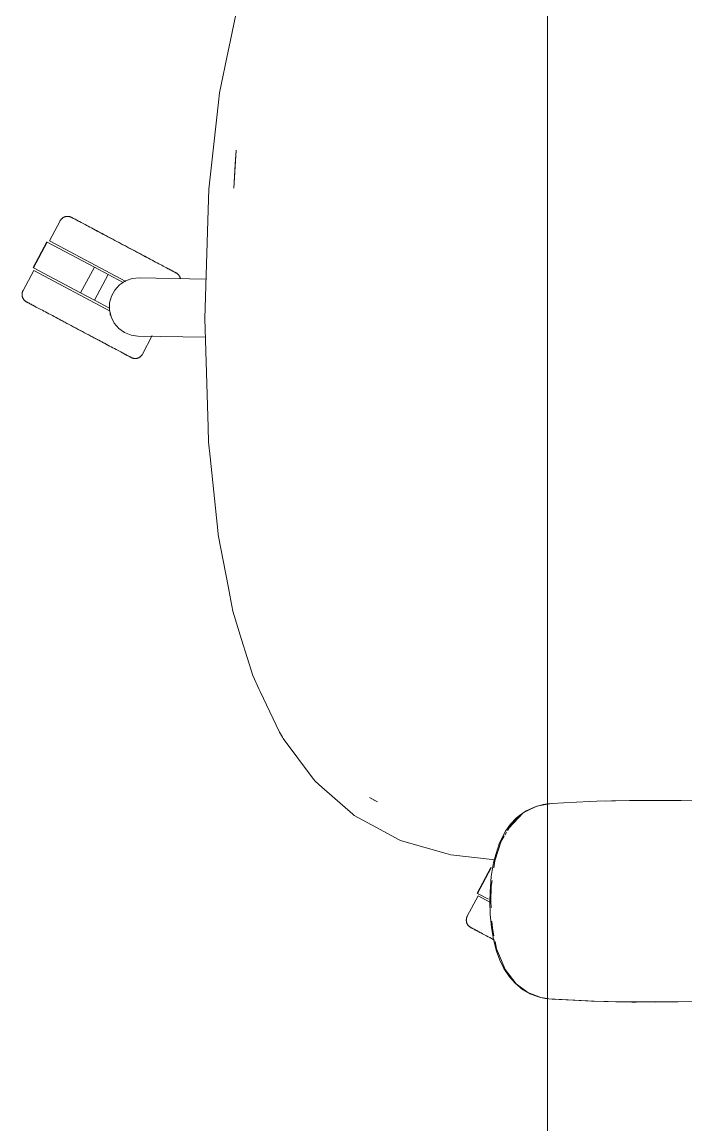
# Model space of a CAD drawing. Header units: millimetres. Extents: x 79795 to 317870, y -36033 to 97293.
# Drawn here: x 212571 to 212889, y 10057 to 10587 of the extents above; entities that cross this region are included whole.
import ezdxf

# ---------------------------------------------------------------- set-up
doc = ezdxf.new("R2010")
doc.units = ezdxf.units.MM
doc.header["$MEASUREMENT"] = 0
doc.layers.add('G-IMPT', color=8, linetype='CONTINUOUS', lineweight=9)
doc.layers.add('I-FURN', color=8, linetype='CONTINUOUS', lineweight=9)

msp = doc.modelspace()

# ---------------------------------------------------------------- linework, layer by layer
at = {"layer": 'G-IMPT'}
for p, q in [((212670.53, 10577.23), (212673.4, 10591.05)), ((212669.77, 10573.55), (212670.53, 10577.23)), ((212669.77, 10573.55), (212665.42, 10552.61)), ((212665.42, 10552.61), (212664.93, 10548.19)), ((212660.8, 10510.75), (212664.93, 10548.19)), ((212672.2, 10506.91), (212673.45, 10525.19)), ((212673.45, 10525.19), (212672.84, 10518.24)), ((212672.2, 10506.91), (212672.84, 10518.24)), ((212660.8, 10510.75), (212660.32, 10506.38)), ((212660, 10496.43), (212660.32, 10506.38)), ((212660, 10496.43), (212658.29, 10444.25)), ((212658.29, 10444.25), (212659.91, 10392.09)), ((212659.91, 10392.09), (212660.13, 10384.83)), ((212660.87, 10377.76), (212660.13, 10384.83)), ((212664.69, 10340.77), (212660.87, 10377.76)), ((212664.69, 10340.77), (212664.78, 10340.31)), ((212669.64, 10314.93), (212664.78, 10340.31)), ((212669.64, 10314.93), (212670.35, 10311.26)), ((212671.81, 10303.66), (212670.35, 10311.26)), ((212676, 10290.05), (212671.81, 10303.66)), ((212681.32, 10272.78), (212676, 10290.05)), ((212681.32, 10272.78), (212684.51, 10266.02)), ((212684.94, 10265.1), (212684.51, 10266.02)), ((212694.21, 10245.46), (212684.94, 10265.1)), ((212694.21, 10245.46), (212694.63, 10244.75)), ((212695.57, 10243.17), (212694.63, 10244.75)), ((212696.03, 10242.4), (212695.57, 10243.17)), ((212696.03, 10242.4), (212710.6, 10222.91)), ((212710.6, 10222.91), (212711.33, 10221.94)), ((212714.59, 10219.07), (212711.33, 10221.94)), ((212714.59, 10219.07), (212729.37, 10206.05)), ((212737.34, 10214.07), (212741.23, 10212.12)), ((212737.34, 10214.07), (212739.64, 10212.9)), ((212739.64, 10212.9), (212741.23, 10212.12)), ((212813.53, 10207.81), (212817.79, 10209.91)), ((212820.9, 10210.78), (212816.95, 10209.72)), ((212817.79, 10209.91), (212822.83, 10210.86)), ((212822.83, 10211.03), (212820.9, 10210.78)), ((212822.83, 10210.86), (212825.13, 10211.28)), ((212824.91, 10211.28), (212822.83, 10211.03)), ((212830.57, 10211.57), (212824.91, 10211.28)), ((212830.57, 10211.57), (212843.13, 10212.18)), ((212846.68, 10212.31), (212843.13, 10212.18)), ((212862.35, 10212.68), (212846.68, 10212.31)), ((212850.72, 10212.39), (212853.4, 10212.51)), ((212855.62, 10212.51), (212853.78, 10212.51)), ((212862.35, 10212.68), (212866.86, 10212.74)), ((212866.86, 10212.74), (212881.57, 10212.73)), ((212887.04, 10212.66), (212881.57, 10212.73)), ((212887.04, 10212.66), (212899.35, 10212.36)), ((212729.37, 10206.05), (212730.04, 10205.46)), ((212740.47, 10199.88), (212730.04, 10205.46)), ((212804.39, 10199.32), (212811.29, 10206.71)), ((212805.58, 10201.4), (212811.29, 10206.71)), ((212808.08, 10204.39), (212809.4, 10205.53)), ((212811.29, 10206.71), (212808.88, 10204.47)), ((212812.62, 10207.73), (212809.4, 10205.53)), ((212813.53, 10207.81), (212811.29, 10206.71)), ((212812.62, 10207.73), (212816.95, 10209.72)), ((212751.71, 10193.87), (212740.47, 10199.88)), ((212805.21, 10201.35), (212802.77, 10197.89)), ((212803.7, 10198.25), (212805.58, 10201.4)), ((212804.39, 10199.32), (212805.67, 10200.79)), ((212808.08, 10204.39), (212805.21, 10201.35)), ((212805.8, 10200.94), (212808.88, 10204.47)), ((212799.76, 10191.88), (212801.96, 10196.52)), ((212800.62, 10193.1), (212802.09, 10195.55)), ((212801.96, 10196.52), (212802.77, 10197.89)), ((212802.37, 10196.02), (212803.23, 10197.46)), ((212752.82, 10193.27), (212751.71, 10193.87)), ((212774.17, 10187.27), (212752.82, 10193.27)), ((212797.59, 10183.71), (212800.62, 10193.1)), ((212798.02, 10186.79), (212799.76, 10191.88)), ((212774.17, 10187.27), (212776.43, 10186.63)), ((212797.71, 10184.21), (212776.43, 10186.63)), ((212798.02, 10186.79), (212797.04, 10182.87)), ((212797.13, 10180.42), (212797.59, 10183.71)), ((212797.04, 10182.87), (212795.92, 10176.11)), ((212795.35, 10168.79), (212795.92, 10176.11)), ((212795.86, 10171.45), (212796.26, 10174.23)), ((212795.35, 10168.79), (212795.26, 10164.28)), ((212795.86, 10171.45), (212795.63, 10164.28)), ((212795.26, 10164.28), (212795.44, 10157.95)), ((212795.82, 10161.18), (212795.63, 10164.28)), ((212796, 10151.8), (212795.44, 10157.95)), ((212796, 10151.8), (212797, 10145.86)), ((212796.42, 10151.46), (212796.22, 10154.66)), ((212797.19, 10147.71), (212796.42, 10151.46)), ((212798.43, 10140.38), (212797, 10145.86)), ((212798.46, 10141.5), (212797.75, 10144.96)), ((212798.46, 10141.5), (212800.79, 10135.87)), ((212798.43, 10140.38), (212800.02, 10136.05)), ((212802, 10131.98), (212800.02, 10136.05)), ((212802.63, 10131.48), (212800.79, 10135.87)), ((212802, 10131.98), (212804.66, 10127.93)), ((212807.84, 10124.69), (212802.63, 10131.48)), ((212804.66, 10127.93), (212807.32, 10124.89)), ((212811.06, 10121.81), (212807.32, 10124.89)), ((212813.47, 10120.52), (212807.84, 10124.69)), ((212814.5, 10119.86), (212811.06, 10121.81)), ((212819.66, 10118.11), (212813.47, 10120.52)), ((212814.5, 10119.86), (212818.14, 10118.46)), ((212819.49, 10118.09), (212818.14, 10118.46)), ((212819.49, 10118.09), (212821.88, 10117.65)), ((212819.66, 10118.11), (212822.83, 10117.63)), ((212823.53, 10117.4), (212821.88, 10117.65)), ((212844.1, 10116.35), (212823.53, 10117.4)), ((212845.31, 10116.31), (212823.53, 10117.4)), ((212823.53, 10117.4), (212825.13, 10117.28)), ((212826.65, 10117.23), (212825.13, 10117.28)), ((212845.31, 10116.31), (212825.13, 10117.28)), ((212865.5, 10115.85), (212844.1, 10116.35)), ((212855.66, 10116.01), (212844.1, 10116.35)), ((212844.1, 10116.35), (212845.31, 10116.31)), ((212865.5, 10115.85), (212845.31, 10116.31)), ((212885.68, 10115.89), (212855.66, 10116.01)), ((212865.5, 10115.85), (212855.66, 10116.01)), ((212855.66, 10116.01), (212874.89, 10115.8)), ((212863.46, 10115.87), (212861.55, 10115.94)), ((212865.5, 10115.88), (212863.46, 10115.87)), ((212885.68, 10115.89), (212865.5, 10115.85)), ((212885.68, 10115.89), (212874.89, 10115.8)), ((212885.68, 10115.89), (212894.1, 10116.06))]:
    msp.add_line(p, q, dxfattribs=at)
at = {"layer": 'I-FURN'}
for p, q in [((212822.83, 9399.83), (212822.83, 10999.83)), ((212822.83, 10999.83), (212822.83, 9399.83)), ((212588.84, 10491.18), (212583.69, 10481.49)), ((212588.84, 10491.18), (212588.92, 10491.32)), ((212588.92, 10491.32), (212589, 10491.46)), ((212589, 10491.46), (212589.09, 10491.59)), ((212589.09, 10491.59), (212589.19, 10491.72)), ((212589.19, 10491.72), (212589.29, 10491.85)), ((212589.29, 10491.85), (212589.39, 10491.97)), ((212589.39, 10491.97), (212589.5, 10492.09)), ((212589.5, 10492.09), (212589.62, 10492.2)), ((212589.62, 10492.2), (212589.74, 10492.31)), ((212589.74, 10492.31), (212589.86, 10492.42)), ((212589.86, 10492.42), (212589.99, 10492.52)), ((212589.99, 10492.52), (212590.12, 10492.61)), ((212590.12, 10492.61), (212590.25, 10492.7)), ((212590.25, 10492.7), (212590.39, 10492.78)), ((212590.39, 10492.78), (212590.53, 10492.86)), ((212590.53, 10492.86), (212590.68, 10492.93)), ((212590.68, 10492.93), (212590.82, 10493)), ((212590.82, 10493), (212590.97, 10493.06)), ((212590.97, 10493.06), (212591.12, 10493.11)), ((212591.12, 10493.11), (212591.28, 10493.16)), ((212591.28, 10493.16), (212591.43, 10493.2)), ((212591.43, 10493.2), (212591.59, 10493.24)), ((212591.59, 10493.24), (212591.75, 10493.27)), ((212591.75, 10493.27), (212591.91, 10493.29)), ((212591.91, 10493.29), (212592.07, 10493.3)), ((212592.07, 10493.3), (212592.23, 10493.31)), ((212592.23, 10493.31), (212592.39, 10493.32)), ((212592.39, 10493.32), (212592.55, 10493.32)), ((212592.55, 10493.32), (212592.71, 10493.31)), ((212592.71, 10493.31), (212592.87, 10493.29)), ((212592.87, 10493.29), (212593.03, 10493.27)), ((212593.03, 10493.27), (212593.19, 10493.24)), ((212593.19, 10493.24), (212593.35, 10493.2)), ((212593.35, 10493.2), (212593.51, 10493.16)), ((212593.51, 10493.16), (212593.66, 10493.12)), ((212593.66, 10493.12), (212593.81, 10493.06)), ((212593.81, 10493.06), (212593.96, 10493)), ((212593.96, 10493), (212594.11, 10492.94)), ((212594.11, 10492.94), (212594.25, 10492.87)), ((212594.25, 10492.87), (212594.29, 10492.85)), ((212594.29, 10492.85), (212594.31, 10492.84)), ((212594.3, 10492.84), (212594.29, 10492.85)), ((212594.34, 10492.82), (212594.3, 10492.84)), ((212594.31, 10492.84), (212594.37, 10492.8)), ((212594.42, 10492.78), (212594.34, 10492.82)), ((212594.37, 10492.8), (212594.47, 10492.75)), ((212594.54, 10492.71), (212594.42, 10492.78)), ((212594.47, 10492.75), (212594.61, 10492.68)), ((212594.71, 10492.63), (212594.54, 10492.71)), ((212594.61, 10492.68), (212594.79, 10492.58)), ((212594.91, 10492.52), (212594.71, 10492.63)), ((212594.79, 10492.58), (212595.01, 10492.46)), ((212595.15, 10492.39), (212594.91, 10492.52)), ((212595.01, 10492.46), (212595.27, 10492.33)), ((212595.43, 10492.24), (212595.15, 10492.39)), ((212595.27, 10492.33), (212595.57, 10492.17)), ((212595.74, 10492.07), (212595.43, 10492.24)), ((212595.57, 10492.17), (212595.9, 10491.99)), ((212596.1, 10491.89), (212595.74, 10492.07)), ((212595.9, 10491.99), (212596.28, 10491.79)), ((212596.49, 10491.68), (212596.1, 10491.89)), ((212596.28, 10491.79), (212596.69, 10491.57)), ((212596.92, 10491.45), (212596.49, 10491.68)), ((212596.69, 10491.57), (212597.13, 10491.34)), ((212597.39, 10491.2), (212596.92, 10491.45)), ((212597.13, 10491.34), (212597.61, 10491.08)), ((212597.89, 10490.93), (212597.39, 10491.2)), ((212597.61, 10491.08), (212598.13, 10490.81)), ((212598.43, 10490.65), (212597.89, 10490.93)), ((212598.13, 10490.81), (212598.68, 10490.51)), ((212598.99, 10490.35), (212598.43, 10490.65)), ((212598.68, 10490.51), (212599.27, 10490.2)), ((212599.6, 10490.03), (212598.99, 10490.35)), ((212600.23, 10489.69), (212599.6, 10490.03)), ((212600.89, 10489.34), (212600.23, 10489.69)), ((212601.59, 10488.97), (212600.89, 10489.34)), ((212602.31, 10488.58), (212601.59, 10488.97)), ((212603.06, 10488.19), (212602.31, 10488.58)), ((212603.84, 10487.77), (212603.06, 10488.19)), ((212604.64, 10487.35), (212603.84, 10487.77)), ((212605.46, 10486.91), (212604.64, 10487.35)), ((212605.01, 10487.15), (212605.85, 10486.7)), ((212606.31, 10486.46), (212605.46, 10486.91)), ((212605.85, 10486.7), (212606.7, 10486.25)), ((212607.18, 10486), (212606.31, 10486.46)), ((212606.7, 10486.25), (212607.58, 10485.78)), ((212608.06, 10485.52), (212607.18, 10486)), ((212607.58, 10485.78), (212608.48, 10485.3)), ((212608.97, 10485.04), (212608.06, 10485.52)), ((212582.4, 10481.05), (212575.83, 10468.69)), ((212576, 10468.6), (212582.57, 10480.96)), ((212582.57, 10480.96), (212605.28, 10468.88)), ((212620.44, 10461.95), (212583.69, 10481.49)), ((212608.48, 10485.3), (212609.39, 10484.82)), ((212609.89, 10484.55), (212608.97, 10485.04)), ((212609.39, 10484.82), (212610.32, 10484.32)), ((212610.83, 10484.05), (212609.89, 10484.55)), ((212610.32, 10484.32), (212611.27, 10483.82)), ((212611.78, 10483.55), (212610.83, 10484.05)), ((212611.27, 10483.82), (212612.22, 10483.31)), ((212612.74, 10483.04), (212611.78, 10483.55)), ((212612.22, 10483.31), (212613.19, 10482.8)), ((212613.72, 10482.52), (212612.74, 10483.04)), ((212613.19, 10482.8), (212614.17, 10482.28)), ((212614.7, 10481.99), (212613.72, 10482.52)), ((212614.17, 10482.28), (212615.16, 10481.75)), ((212615.69, 10481.47), (212614.7, 10481.99)), ((212615.16, 10481.75), (212616.15, 10481.22)), ((212616.69, 10480.94), (212615.69, 10481.47)), ((212616.15, 10481.22), (212617.15, 10480.69)), ((212617.69, 10480.41), (212616.69, 10480.94)), ((212617.15, 10480.69), (212618.15, 10480.16)), ((212618.7, 10479.87), (212617.69, 10480.41)), ((212618.15, 10480.16), (212619.16, 10479.63)), ((212619.7, 10479.34), (212618.7, 10479.87)), ((212619.16, 10479.63), (212620.16, 10479.09)), ((212620.71, 10478.8), (212619.7, 10479.34)), ((212620.16, 10479.09), (212621.17, 10478.56)), ((212621.71, 10478.27), (212620.71, 10478.8)), ((212621.17, 10478.56), (212622.17, 10478.02)), ((212622.71, 10477.74), (212621.71, 10478.27)), ((212622.17, 10478.02), (212623.17, 10477.49)), ((212623.7, 10477.21), (212622.71, 10477.74)), ((212623.17, 10477.49), (212624.16, 10476.97)), ((212624.69, 10476.68), (212623.7, 10477.21)), ((212624.16, 10476.97), (212625.14, 10476.44)), ((212625.67, 10476.16), (212624.69, 10476.68)), ((212625.14, 10476.44), (212626.12, 10475.93)), ((212626.64, 10475.65), (212625.67, 10476.16)), ((212626.12, 10475.93), (212627.08, 10475.41)), ((212627.59, 10475.14), (212626.64, 10475.65)), ((212627.08, 10475.41), (212628.03, 10474.91)), ((212628.54, 10474.64), (212627.59, 10475.14)), ((212628.03, 10474.91), (212628.97, 10474.41)), ((212629.47, 10474.14), (212628.54, 10474.64)), ((212628.97, 10474.41), (212629.89, 10473.92)), ((212630.38, 10473.66), (212629.47, 10474.14)), ((212629.89, 10473.92), (212630.8, 10473.44)), ((212631.28, 10473.18), (212630.38, 10473.66)), ((212632.15, 10472.71), (212631.28, 10473.18)), ((212633.01, 10472.26), (212632.15, 10472.71)), ((212633.85, 10471.82), (212633.01, 10472.26)), ((212634.66, 10471.38), (212633.85, 10471.82)), ((212635.45, 10470.96), (212634.66, 10471.38)), ((212636.21, 10470.56), (212635.45, 10470.96)), ((212636.94, 10470.17), (212636.21, 10470.56)), ((212637.65, 10469.79), (212636.94, 10470.17)), ((212638.33, 10469.43), (212637.65, 10469.79)), ((212576.18, 10467.37), (212571.03, 10457.68)), ((212598.7, 10456.52), (212576, 10468.6)), ((212612.9, 10447.84), (212576.18, 10467.37)), ((212598.7, 10456.52), (212605.28, 10468.88)), ((212605.28, 10468.88), (212611.92, 10465.35)), ((212605.35, 10452.99), (212611.92, 10465.35)), ((212611.92, 10465.35), (212619.06, 10461.55)), ((212638.98, 10469.09), (212638.33, 10469.43)), ((212639.59, 10468.76), (212638.98, 10469.09)), ((212640.18, 10468.45), (212639.59, 10468.76)), ((212639.86, 10468.62), (212640.43, 10468.31)), ((212640.73, 10468.16), (212640.18, 10468.45)), ((212640.43, 10468.31), (212640.97, 10468.03)), ((212641.24, 10467.88), (212640.73, 10468.16)), ((212640.97, 10468.03), (212641.47, 10467.76)), ((212641.73, 10467.63), (212641.24, 10467.88)), ((212641.47, 10467.76), (212641.94, 10467.51)), ((212642.17, 10467.39), (212641.73, 10467.63)), ((212641.94, 10467.51), (212642.37, 10467.29)), ((212642.58, 10467.17), (212642.17, 10467.39)), ((212642.37, 10467.29), (212642.76, 10467.08)), ((212642.96, 10466.97), (212642.58, 10467.17)), ((212642.76, 10467.08), (212643.11, 10466.89)), ((212643.29, 10466.79), (212642.96, 10466.97)), ((212643.11, 10466.89), (212643.43, 10466.72)), ((212643.59, 10466.64), (212643.29, 10466.79)), ((212643.43, 10466.72), (212643.71, 10466.57)), ((212643.85, 10466.5), (212643.59, 10466.64)), ((212643.71, 10466.57), (212643.95, 10466.44)), ((212644.07, 10466.38), (212643.85, 10466.5)), ((212643.95, 10466.44), (212644.15, 10466.33)), ((212644.25, 10466.29), (212644.07, 10466.38)), ((212644.15, 10466.33), (212644.32, 10466.25)), ((212644.39, 10466.21), (212644.25, 10466.29)), ((212644.32, 10466.25), (212644.44, 10466.18)), ((212644.49, 10466.16), (212644.39, 10466.21)), ((212644.44, 10466.18), (212644.52, 10466.14)), ((212644.55, 10466.13), (212644.49, 10466.16)), ((212644.52, 10466.14), (212644.56, 10466.12)), ((212644.57, 10466.12), (212644.55, 10466.13)), ((212644.56, 10466.12), (212644.57, 10466.12)), ((212644.57, 10466.12), (212644.71, 10466.04)), ((212644.71, 10466.04), (212644.85, 10465.95)), ((212644.85, 10465.95), (212644.98, 10465.86)), ((212644.98, 10465.86), (212645.11, 10465.77)), ((212645.11, 10465.77), (212645.24, 10465.67)), ((212645.24, 10465.67), (212645.36, 10465.56)), ((212645.36, 10465.56), (212645.48, 10465.45)), ((212645.48, 10465.45), (212645.59, 10465.34)), ((212645.59, 10465.34), (212645.7, 10465.22)), ((212645.7, 10465.22), (212645.8, 10465.1)), ((212645.8, 10465.1), (212645.9, 10464.97)), ((212645.9, 10464.97), (212646, 10464.84)), ((212646, 10464.84), (212646.08, 10464.7)), ((212646.08, 10464.7), (212646.17, 10464.57)), ((212646.17, 10464.57), (212646.25, 10464.43)), ((212646.25, 10464.43), (212646.32, 10464.28)), ((212646.32, 10464.28), (212646.38, 10464.13)), ((212615.1, 10457.93), (212617.38, 10460.41)), ((212617.38, 10460.41), (212620.19, 10462.28)), ((212620.19, 10462.28), (212623.37, 10463.42)), ((212623.37, 10463.42), (212626.72, 10463.77)), ((212626.72, 10463.77), (212658.91, 10463.21)), ((212646.38, 10464.13), (212646.44, 10463.98)), ((212646.44, 10463.98), (212646.5, 10463.83)), ((212646.5, 10463.83), (212646.55, 10463.68)), ((212646.55, 10463.68), (212646.59, 10463.52)), ((212646.59, 10463.52), (212646.62, 10463.37)), ((212570.56, 10455.94), (212570.57, 10456.1)), ((212570.56, 10455.78), (212570.56, 10455.94)), ((212570.56, 10455.62), (212570.56, 10455.78)), ((212570.57, 10455.46), (212570.56, 10455.62)), ((212570.57, 10456.1), (212570.59, 10456.26)), ((212570.59, 10455.3), (212570.57, 10455.46)), ((212570.59, 10456.26), (212570.61, 10456.42)), ((212570.61, 10455.14), (212570.59, 10455.3)), ((212570.61, 10456.42), (212570.64, 10456.58)), ((212570.64, 10454.98), (212570.61, 10455.14)), ((212570.64, 10456.58), (212570.67, 10456.74)), ((212570.68, 10454.82), (212570.64, 10454.98)), ((212570.67, 10456.74), (212570.71, 10456.9)), ((212570.72, 10454.67), (212570.68, 10454.82)), ((212570.71, 10456.9), (212570.76, 10457.05)), ((212570.77, 10454.51), (212570.72, 10454.67)), ((212570.76, 10457.05), (212570.81, 10457.2)), ((212570.82, 10454.36), (212570.77, 10454.51)), ((212570.81, 10457.2), (212570.87, 10457.35)), ((212570.88, 10454.21), (212570.82, 10454.36)), ((212570.87, 10457.35), (212570.94, 10457.5)), ((212570.95, 10454.07), (212570.88, 10454.21)), ((212570.94, 10457.5), (212571.01, 10457.64)), ((212571.02, 10453.92), (212570.95, 10454.07)), ((212571.01, 10457.64), (212571.03, 10457.68)), ((212571.1, 10453.78), (212571.02, 10453.92)), ((212571.18, 10453.64), (212571.1, 10453.78)), ((212571.27, 10453.51), (212571.18, 10453.64)), ((212605.35, 10452.99), (212598.7, 10456.52)), ((212612.62, 10451.71), (212613.48, 10454.97)), ((212613.48, 10454.97), (212615.1, 10457.93)), ((212571.36, 10453.38), (212571.27, 10453.51)), ((212571.46, 10453.25), (212571.36, 10453.38)), ((212571.56, 10453.13), (212571.46, 10453.25)), ((212571.67, 10453.01), (212571.56, 10453.13)), ((212571.79, 10452.89), (212571.67, 10453.01)), ((212571.9, 10452.78), (212571.79, 10452.89)), ((212572.03, 10452.68), (212571.9, 10452.78)), ((212572.15, 10452.58), (212572.03, 10452.68)), ((212572.28, 10452.48), (212572.15, 10452.58)), ((212572.42, 10452.39), (212572.28, 10452.48)), ((212572.56, 10452.31), (212572.42, 10452.39)), ((212572.7, 10452.23), (212572.56, 10452.31)), ((212572.74, 10452.21), (212572.7, 10452.23)), ((212572.7, 10452.23), (212572.7, 10452.23)), ((212572.7, 10452.23), (212572.72, 10452.22)), ((212572.72, 10452.22), (212572.78, 10452.19)), ((212572.83, 10452.16), (212572.74, 10452.21)), ((212572.78, 10452.19), (212572.88, 10452.13)), ((212572.95, 10452.1), (212572.83, 10452.16)), ((212572.88, 10452.13), (212573.02, 10452.06)), ((212573.11, 10452.01), (212572.95, 10452.1)), ((212573.02, 10452.06), (212573.2, 10451.96)), ((212573.31, 10451.9), (212573.11, 10452.01)), ((212573.2, 10451.96), (212573.42, 10451.85)), ((212573.55, 10451.78), (212573.31, 10451.9)), ((212573.42, 10451.85), (212573.68, 10451.71)), ((212573.83, 10451.63), (212573.55, 10451.78)), ((212573.68, 10451.71), (212573.97, 10451.55)), ((212574.15, 10451.46), (212573.83, 10451.63)), ((212573.97, 10451.55), (212574.31, 10451.37)), ((212574.5, 10451.27), (212574.15, 10451.46)), ((212574.31, 10451.37), (212574.68, 10451.18)), ((212574.9, 10451.06), (212574.5, 10451.27)), ((212574.68, 10451.18), (212575.09, 10450.96)), ((212575.33, 10450.83), (212574.9, 10451.06)), ((212575.09, 10450.96), (212575.54, 10450.72)), ((212575.79, 10450.58), (212575.33, 10450.83)), ((212575.54, 10450.72), (212576.02, 10450.46)), ((212576.29, 10450.32), (212575.79, 10450.58)), ((212576.02, 10450.46), (212576.54, 10450.19)), ((212576.83, 10450.03), (212576.29, 10450.32)), ((212576.54, 10450.19), (212577.09, 10449.9)), ((212577.4, 10449.73), (212576.83, 10450.03)), ((212577.09, 10449.9), (212577.67, 10449.59)), ((212577.67, 10449.59), (212578.29, 10449.26)), ((212578.29, 10449.26), (212578.94, 10448.91)), ((212578.94, 10448.91), (212579.61, 10448.55)), ((212579.61, 10448.55), (212580.32, 10448.18)), ((212612.49, 10449.19), (212605.35, 10452.99)), ((212612.56, 10448.34), (212612.62, 10451.71)), ((212613.31, 10445.05), (212612.56, 10448.34)), ((212580.32, 10448.18), (212581.06, 10447.79)), ((212581.06, 10447.79), (212581.82, 10447.38)), ((212581.82, 10447.38), (212582.61, 10446.96)), ((212582.61, 10446.96), (212583.42, 10446.53)), ((212583.42, 10446.53), (212584.25, 10446.09)), ((212584.25, 10446.09), (212585.11, 10445.63)), ((212585.11, 10445.63), (212585.99, 10445.16)), ((212585.99, 10445.16), (212586.88, 10444.69)), ((212587.37, 10444.43), (212586.47, 10444.91)), ((212586.88, 10444.69), (212587.8, 10444.2)), ((212588.3, 10443.94), (212587.37, 10444.43)), ((212587.8, 10444.2), (212588.73, 10443.71)), ((212589.23, 10443.44), (212588.3, 10443.94)), ((212588.73, 10443.71), (212589.67, 10443.21)), ((212590.18, 10442.93), (212589.23, 10443.44)), ((212589.67, 10443.21), (212590.63, 10442.7)), ((212614.82, 10442.03), (212613.31, 10445.05)), ((212591.15, 10442.42), (212590.18, 10442.93)), ((212590.63, 10442.7), (212591.6, 10442.18)), ((212592.12, 10441.9), (212591.15, 10442.42)), ((212591.6, 10442.18), (212592.57, 10441.66)), ((212593.11, 10441.38), (212592.12, 10441.9)), ((212592.57, 10441.66), (212593.56, 10441.14)), ((212594.1, 10440.85), (212593.11, 10441.38)), ((212593.56, 10441.14), (212594.56, 10440.61)), ((212595.09, 10440.32), (212594.1, 10440.85)), ((212594.56, 10440.61), (212595.55, 10440.08)), ((212596.1, 10439.79), (212595.09, 10440.32)), ((212595.55, 10440.08), (212596.56, 10439.54)), ((212597.1, 10439.26), (212596.1, 10439.79)), ((212596.56, 10439.54), (212597.56, 10439.01)), ((212598.11, 10438.72), (212597.1, 10439.26)), ((212597.56, 10439.01), (212598.57, 10438.48)), ((212599.11, 10438.19), (212598.11, 10438.72)), ((212598.57, 10438.48), (212599.57, 10437.94)), ((212600.11, 10437.65), (212599.11, 10438.19)), ((212599.57, 10437.94), (212600.57, 10437.41)), ((212617.02, 10439.47), (212614.82, 10442.03)), ((212619.76, 10437.51), (212617.02, 10439.47)), ((212601.11, 10437.12), (212600.11, 10437.65)), ((212600.57, 10437.41), (212601.57, 10436.88)), ((212602.11, 10436.59), (212601.11, 10437.12)), ((212601.57, 10436.88), (212602.56, 10436.35)), ((212603.09, 10436.07), (212602.11, 10436.59)), ((212602.56, 10436.35), (212603.55, 10435.83)), ((212604.07, 10435.55), (212603.09, 10436.07)), ((212603.55, 10435.83), (212604.52, 10435.31)), ((212605.04, 10435.03), (212604.07, 10435.55)), ((212604.52, 10435.31), (212605.48, 10434.8)), ((212606, 10434.52), (212605.04, 10435.03)), ((212605.48, 10434.8), (212606.43, 10434.29)), ((212606.94, 10434.02), (212606, 10434.52)), ((212606.43, 10434.29), (212607.37, 10433.79)), ((212607.87, 10433.53), (212606.94, 10434.02)), ((212607.37, 10433.79), (212608.29, 10433.3)), ((212608.79, 10433.04), (212607.87, 10433.53)), ((212608.29, 10433.3), (212609.2, 10432.82)), ((212609.68, 10432.57), (212608.79, 10433.04)), ((212609.2, 10432.82), (212610.09, 10432.35)), ((212610.56, 10432.1), (212609.68, 10432.57)), ((212622.89, 10436.25), (212619.76, 10437.51)), ((212626.23, 10435.79), (212622.89, 10436.25)), ((212658.57, 10435.22), (212626.23, 10435.79)), ((212628.42, 10427.17), (212633.12, 10436.01)), ((212610.09, 10432.35), (212610.96, 10431.89)), ((212611.42, 10431.64), (212610.56, 10432.1)), ((212610.96, 10431.89), (212611.8, 10431.44)), ((212612.25, 10431.2), (212611.42, 10431.64)), ((212611.8, 10431.44), (212612.63, 10431)), ((212612.63, 10431), (212613.43, 10430.57)), ((212613.43, 10430.57), (212614.2, 10430.16)), ((212614.2, 10430.16), (212614.95, 10429.76)), ((212614.95, 10429.76), (212615.68, 10429.38)), ((212615.68, 10429.38), (212616.37, 10429.01)), ((212616.37, 10429.01), (212617.03, 10428.66)), ((212617.03, 10428.66), (212617.67, 10428.32)), ((212617.67, 10428.32), (212618.27, 10428)), ((212618.58, 10427.83), (212618, 10428.14)), ((212618.27, 10428), (212618.84, 10427.7)), ((212619.13, 10427.54), (212618.58, 10427.83)), ((212618.84, 10427.7), (212619.37, 10427.41)), ((212619.65, 10427.27), (212619.13, 10427.54)), ((212619.37, 10427.41), (212619.87, 10427.15)), ((212620.13, 10427.01), (212619.65, 10427.27)), ((212619.87, 10427.15), (212620.34, 10426.9)), ((212628.42, 10427.17), (212628.34, 10427.03)), ((212620.58, 10426.77), (212620.13, 10427.01)), ((212620.34, 10426.9), (212620.77, 10426.67)), ((212620.99, 10426.55), (212620.58, 10426.77)), ((212620.77, 10426.67), (212621.16, 10426.46)), ((212621.36, 10426.36), (212620.99, 10426.55)), ((212621.16, 10426.46), (212621.52, 10426.27)), ((212621.7, 10426.18), (212621.36, 10426.36)), ((212621.52, 10426.27), (212621.84, 10426.1)), ((212621.99, 10426.02), (212621.7, 10426.18)), ((212621.84, 10426.1), (212622.12, 10425.95)), ((212622.25, 10425.88), (212621.99, 10426.02)), ((212622.12, 10425.95), (212622.36, 10425.83)), ((212622.47, 10425.77), (212622.25, 10425.88)), ((212622.36, 10425.83), (212622.56, 10425.72)), ((212622.65, 10425.67), (212622.47, 10425.77)), ((212622.56, 10425.72), (212622.72, 10425.63)), ((212622.79, 10425.6), (212622.65, 10425.67)), ((212622.72, 10425.63), (212622.84, 10425.57)), ((212622.89, 10425.54), (212622.79, 10425.6)), ((212622.84, 10425.57), (212622.92, 10425.52)), ((212622.95, 10425.51), (212622.89, 10425.54)), ((212622.92, 10425.52), (212622.97, 10425.5)), ((212622.97, 10425.5), (212622.95, 10425.51)), ((212623.01, 10425.48), (212622.97, 10425.5)), ((212622.97, 10425.5), (212622.97, 10425.5)), ((212623.15, 10425.41), (212623.01, 10425.48)), ((212623.3, 10425.34), (212623.15, 10425.41)), ((212623.45, 10425.28), (212623.3, 10425.34)), ((212623.6, 10425.23), (212623.45, 10425.28)), ((212623.76, 10425.18), (212623.6, 10425.23)), ((212623.91, 10425.14), (212623.76, 10425.18)), ((212624.07, 10425.11), (212623.91, 10425.14)), ((212624.23, 10425.08), (212624.07, 10425.11)), ((212624.39, 10425.06), (212624.23, 10425.08)), ((212624.55, 10425.04), (212624.39, 10425.06)), ((212624.71, 10425.03), (212624.55, 10425.04)), ((212624.87, 10425.03), (212624.71, 10425.03)), ((212625.03, 10425.03), (212624.87, 10425.03)), ((212625.19, 10425.04), (212625.03, 10425.03)), ((212625.35, 10425.06), (212625.19, 10425.04)), ((212625.51, 10425.08), (212625.35, 10425.06)), ((212625.67, 10425.11), (212625.51, 10425.08)), ((212625.83, 10425.15), (212625.67, 10425.11)), ((212625.99, 10425.19), (212625.83, 10425.15)), ((212626.14, 10425.24), (212625.99, 10425.19)), ((212626.29, 10425.29), (212626.14, 10425.24)), ((212626.44, 10425.35), (212626.29, 10425.29)), ((212626.59, 10425.42), (212626.44, 10425.35)), ((212626.73, 10425.49), (212626.59, 10425.42)), ((212626.87, 10425.56), (212626.73, 10425.49)), ((212627.01, 10425.65), (212626.87, 10425.56)), ((212627.15, 10425.74), (212627.01, 10425.65)), ((212627.28, 10425.83), (212627.15, 10425.74)), ((212627.4, 10425.93), (212627.28, 10425.83)), ((212627.53, 10426.03), (212627.4, 10425.93)), ((212627.65, 10426.14), (212627.53, 10426.03)), ((212627.76, 10426.26), (212627.65, 10426.14)), ((212627.87, 10426.37), (212627.76, 10426.26)), ((212627.97, 10426.5), (212627.87, 10426.37)), ((212628.07, 10426.62), (212627.97, 10426.5)), ((212628.17, 10426.75), (212628.07, 10426.62)), ((212628.26, 10426.89), (212628.17, 10426.75)), ((212628.34, 10427.03), (212628.26, 10426.89)), ((212795.76, 10180.5), (212789.18, 10168.14)), ((212789.35, 10168.05), (212795.93, 10180.41)), ((212795.93, 10180.41), (212796.02, 10180.36)), ((212794.65, 10165.24), (212789.35, 10168.05)), ((212789.54, 10166.82), (212784.39, 10157.14)), ((212795.17, 10163.83), (212789.54, 10166.82)), ((212784.23, 10156.81), (212784.3, 10156.95)), ((212784.3, 10156.95), (212784.37, 10157.1)), ((212784.37, 10157.1), (212784.39, 10157.14)), ((212783.92, 10155.4), (212783.93, 10155.56)), ((212783.92, 10155.24), (212783.92, 10155.4)), ((212783.92, 10155.07), (212783.92, 10155.24)), ((212783.93, 10154.91), (212783.92, 10155.07)), ((212783.93, 10155.56), (212783.95, 10155.72)), ((212783.95, 10154.75), (212783.93, 10154.91)), ((212783.95, 10155.72), (212783.97, 10155.88)), ((212783.97, 10154.59), (212783.95, 10154.75)), ((212783.97, 10155.88), (212784, 10156.04)), ((212784, 10154.44), (212783.97, 10154.59)), ((212784, 10156.04), (212784.03, 10156.19)), ((212784.03, 10154.28), (212784, 10154.44)), ((212784.03, 10156.19), (212784.07, 10156.35)), ((212784.08, 10154.12), (212784.03, 10154.28)), ((212784.07, 10156.35), (212784.12, 10156.5)), ((212784.12, 10153.97), (212784.08, 10154.12)), ((212784.12, 10156.5), (212784.17, 10156.66)), ((212784.18, 10153.82), (212784.12, 10153.97)), ((212784.17, 10156.66), (212784.23, 10156.81)), ((212784.24, 10153.67), (212784.18, 10153.82)), ((212784.3, 10153.52), (212784.24, 10153.67)), ((212784.38, 10153.38), (212784.3, 10153.52)), ((212784.45, 10153.23), (212784.38, 10153.38)), ((212784.54, 10153.1), (212784.45, 10153.23)), ((212784.63, 10152.96), (212784.54, 10153.1)), ((212784.72, 10152.83), (212784.63, 10152.96)), ((212784.82, 10152.7), (212784.72, 10152.83)), ((212784.92, 10152.58), (212784.82, 10152.7)), ((212785.03, 10152.46), (212784.92, 10152.58)), ((212785.15, 10152.35), (212785.03, 10152.46)), ((212785.26, 10152.24), (212785.15, 10152.35)), ((212785.39, 10152.13), (212785.26, 10152.24)), ((212785.51, 10152.03), (212785.39, 10152.13)), ((212785.64, 10151.94), (212785.51, 10152.03)), ((212785.78, 10151.85), (212785.64, 10151.94)), ((212785.91, 10151.76), (212785.78, 10151.85)), ((212786.06, 10151.69), (212785.91, 10151.76)), ((212786.06, 10151.68), (212786.06, 10151.69)), ((212786.06, 10151.69), (212786.08, 10151.67)), ((212786.1, 10151.66), (212786.06, 10151.68)), ((212786.08, 10151.67), (212786.14, 10151.64)), ((212786.19, 10151.62), (212786.1, 10151.66)), ((212786.14, 10151.64), (212786.24, 10151.59)), ((212786.31, 10151.55), (212786.19, 10151.62)), ((212786.24, 10151.59), (212786.38, 10151.51)), ((212786.47, 10151.47), (212786.31, 10151.55)), ((212786.38, 10151.51), (212786.56, 10151.42)), ((212786.67, 10151.36), (212786.47, 10151.47)), ((212786.56, 10151.42), (212786.78, 10151.3)), ((212786.91, 10151.23), (212786.67, 10151.36)), ((212786.78, 10151.3), (212787.03, 10151.17)), ((212787.19, 10151.08), (212786.91, 10151.23)), ((212787.03, 10151.17), (212787.33, 10151.01)), ((212787.51, 10150.91), (212787.19, 10151.08)), ((212787.33, 10151.01), (212787.67, 10150.83)), ((212787.86, 10150.72), (212787.51, 10150.91)), ((212787.67, 10150.83), (212788.04, 10150.63)), ((212788.26, 10150.52), (212787.86, 10150.72)), ((212788.04, 10150.63), (212788.45, 10150.41)), ((212788.69, 10150.29), (212788.26, 10150.52)), ((212788.45, 10150.41), (212788.9, 10150.18)), ((212789.15, 10150.04), (212788.69, 10150.29)), ((212788.9, 10150.18), (212789.38, 10149.92)), ((212789.65, 10149.77), (212789.15, 10150.04)), ((212789.38, 10149.92), (212789.9, 10149.64)), ((212790.19, 10149.49), (212789.65, 10149.77)), ((212789.9, 10149.64), (212790.45, 10149.35)), ((212790.76, 10149.19), (212790.19, 10149.49)), ((212790.45, 10149.35), (212791.03, 10149.04)), ((212791.03, 10149.04), (212791.65, 10148.71)), ((212791.65, 10148.71), (212792.29, 10148.37)), ((212792.29, 10148.37), (212792.97, 10148.01)), ((212792.97, 10148.01), (212793.68, 10147.63)), ((212793.68, 10147.63), (212794.41, 10147.24)), ((212794.41, 10147.24), (212795.18, 10146.84)), ((212795.18, 10146.84), (212795.96, 10146.42)), ((212795.96, 10146.42), (212796.78, 10145.99)), ((212796.78, 10145.99), (212797.61, 10145.54))]:
    msp.add_line(p, q, dxfattribs=at)
msp.add_arc((212626.29, 10449.78), 13.81, 192.3473, 197.336, dxfattribs=at)
msp.add_open_spline([(212612.97, 10446.14), (212612.85, 10446.56), (212612.78, 10447), (212612.72, 10447.43)], degree=3, dxfattribs=at)

doc.saveas('drawing.dxf')
